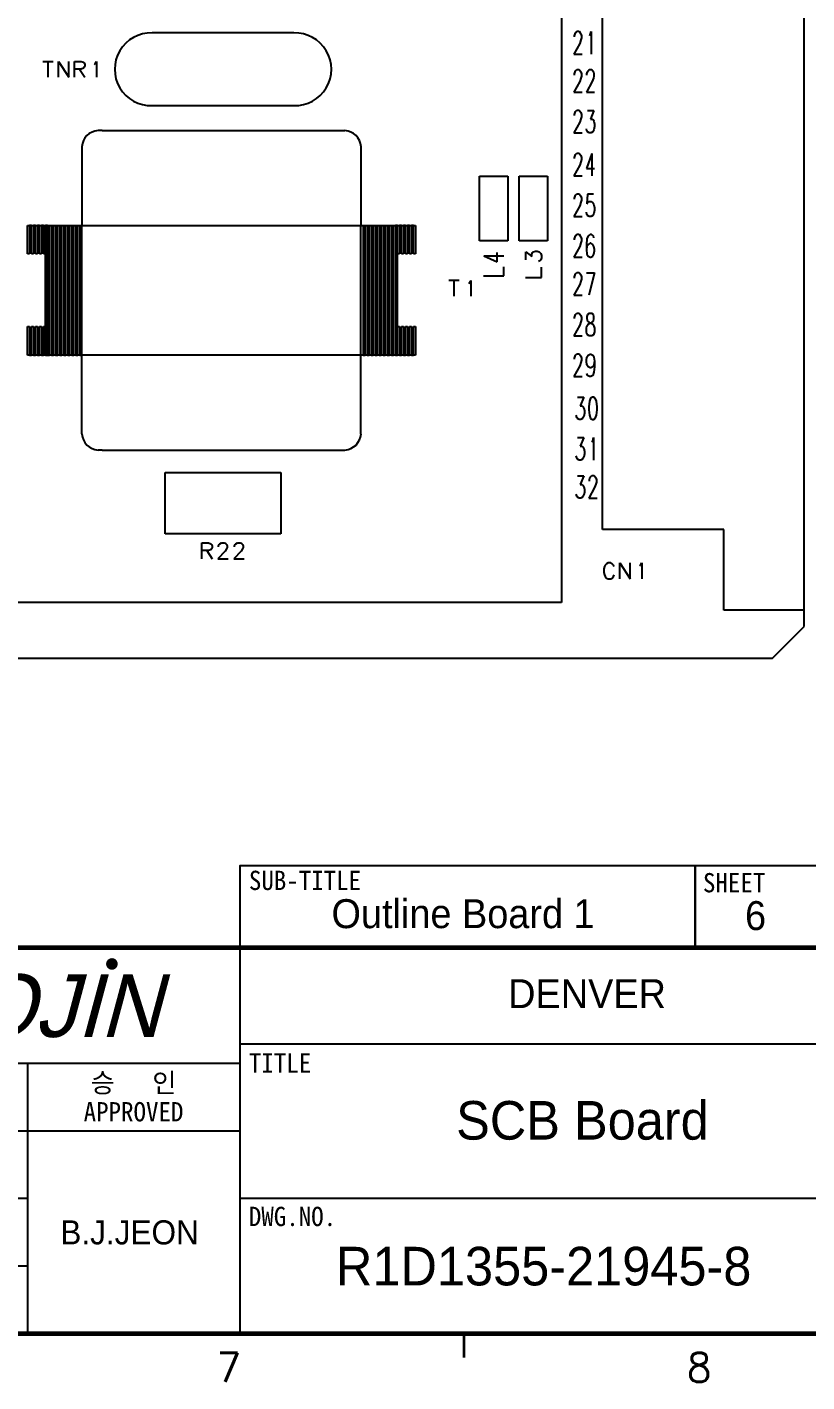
# Model space of a CAD drawing. Extents: x 295 to 953, y 10 to 290.
# Drawn here: x 788 to 868.8, y 10 to 150.4 of the extents above; entities that cross this region are included whole.
import ezdxf
from ezdxf.enums import TextEntityAlignment as Align

# ---------------------------------------------------------------- set-up
doc = ezdxf.new("R2010")
doc.units = 0
doc.header["$LTSCALE"] = 5
doc.header["$MEASUREMENT"] = 0
doc.layers.get('0').update_dxf_attribs({"linetype": 'CONTINUOUS', "lineweight": 25})
for name, color, linetype in [('13_C-SILK_GBR', 7, 'CONTINUOUS'), ('SHEET', 3, 'CONTINUOUS'), ('문자', 4, 'CONTINUOUS'), ('테두리', 3, 'CONTINUOUS')]:
    doc.layers.add(name, color=color, linetype=linetype)
doc.layers.add('4', color=4, linetype='CONTINUOUS', lineweight=18)
doc.styles.add('MARK', font='ARLRDBD.TTF')
doc.styles.get("Standard").update_dxf_attribs({"font": 'simplex.shx'})
doc.styles.add('굴림', font='')
doc.styles.add('굴림체', font='')
doc.styles.get('굴림').set_extended_font_data('Gulim')
doc.styles.get('굴림체').set_extended_font_data('GulimChe')

# ---------------------------------------------------------------- blocks, each defined once
blk = doc.blocks.new('B')
at = {"layer": '문자'}
blk.add_hatch(color=256, dxfattribs=at).paths.add_polyline_path([(13.79, 10), (15.31, 6), (16.84, 10)])
at = {"color": 4, "const_width": 0.6}
blk.add_lwpolyline([(48.46, 10.32, 1), (49.06, 10.32, 1)], format="xyb", close=True, dxfattribs=at)
at = {"layer": '문자'}
for p, q in [((10.73, 2), (7.68, 10)), ((7.68, 10), (10.09, 10)), ((11.94, 5.16), (10.09, 10)), ((10.73, 10), (13.15, 10)), ((13.79, 2), (10.73, 10)), ((14.99, 5.16), (13.15, 10)), ((13.79, 10), (16.84, 10)), ((15.31, 6), (13.79, 10)), ((16.84, 10), (15.31, 6)), ((11.94, 5.16), (10.73, 2)), ((14.99, 5.16), (13.79, 2))]:
    blk.add_line(p, q, dxfattribs=at)
at = {"layer": '문자', "style": 'MARK', "oblique": 15}
blk.add_text('WOOJIN', height=6.5, dxfattribs=at).set_placement((36.4, 6), align=Align.MIDDLE_CENTER)
blk = doc.blocks.new('C')
at = {"layer": 'SHEET'}
for p, q in [((333, 55), (333, 15)), ((405, 45), (333, 45)), ((333, 43), (247, 43)), ((311, 43), (311, 15)), ((333, 36), (247, 36)), ((311, 29), (247, 29)), ((405, 29), (333, 29)), ((311, 22), (227, 22))]:
    blk.add_line(p, q, dxfattribs=at)
for points in [[(333, 55), (380.19, 55), (380.19, 63.49), (333, 63.49)], [(380.19, 55), (405, 55), (405, 63.49), (380.19, 63.49)]]:
    blk.add_lwpolyline(points, close=True, dxfattribs=at)
at = {"layer": '테두리'}
for points, const_width in [([(15, 285), (15, 15), (405, 15), (405, 285), (15, 285)], 0.5), ([(15, 55), (405, 55)], 0.5), ([(356.25, 12.5), (356.25, 15)], 0.3)]:
    blk.add_lwpolyline(points, dxfattribs=dict(at, const_width=const_width))
blk.add_blockref('B', (271, 43))
at = {"layer": '문자', "style": '굴림체'}
for s, p in [('SUB-TITLE', (339.77, 61.98)), ('SHEET', (384.24, 61.74)), ('승   인', (322, 41)), ('APPROVED', (322, 38))]:
    blk.add_text(s, height=2, dxfattribs=at).set_placement(p, align=Align.MIDDLE_CENTER)
for s, p in [('TITLE', (333.95, 42.05)), ('DWG.NO.', (333.95, 26.15))]:
    blk.add_text(s, height=2, dxfattribs=at).set_placement(p)
at = {"layer": '문자'}
for s, p in [('7', (331.88, 11.5)), ('8', (380.62, 11.5))]:
    blk.add_text(s, height=3, dxfattribs=at).set_placement(p, align=Align.MIDDLE)

msp = doc.modelspace()

# ---------------------------------------------------------------- linework, layer by layer
at = {"layer": '13_C-SILK_GBR'}
for p, q in [((868.48, 88.3), (868.48, 246.7)), ((843.32, 244.22), (843.32, 90.77)), ((847.59, 98.35), (847.59, 236.65)), ((815.59, 149.82), (800.92, 149.82)), ((844.67, 149.52), (844.73, 149.73)), ((844.67, 149.41), (844.67, 149.52)), ((844.73, 149.73), (844.79, 149.84)), ((844.79, 149.84), (844.91, 149.98)), ((844.91, 149.98), (845.16, 149.98)), ((845.16, 149.98), (845.28, 149.84)), ((845.33, 149.09), (845.22, 148.73)), ((845.28, 149.84), (845.33, 149.73)), ((845.33, 149.73), (845.39, 149.52)), ((845.39, 149.3), (845.33, 149.09)), ((845.39, 149.52), (845.39, 149.3)), ((846.25, 149.52), (846.31, 149.62)), ((846.31, 149.62), (846.42, 149.95)), ((846.42, 149.95), (846.42, 147.62)), ((845.22, 148.73), (844.62, 147.62)), ((844.62, 147.62), (845.46, 147.62)), ((789.57, 146.87), (790.64, 146.87)), ((790.1, 146.87), (790.1, 145.22)), ((791.22, 145.22), (791.22, 146.87)), ((791.22, 146.87), (792.29, 145.22)), ((792.29, 145.22), (792.29, 146.87)), ((792.87, 145.22), (792.87, 146.87)), ((792.87, 146.87), (793.55, 146.87)), ((793.55, 146.07), (792.87, 146.07)), ((793.39, 146.07), (793.94, 145.22)), ((793.55, 146.87), (793.78, 146.77)), ((793.78, 146.15), (793.55, 146.07)), ((793.78, 146.77), (793.85, 146.7)), ((793.85, 146.25), (793.78, 146.15)), ((793.85, 146.7), (793.94, 146.55)), ((793.94, 146.4), (793.85, 146.25)), ((793.94, 146.55), (793.94, 146.4)), ((794.94, 146.55), (795.02, 146.62)), ((795.02, 146.62), (795.15, 146.85)), ((795.15, 146.85), (795.15, 145.22)), ((845.22, 144.77), (844.62, 143.66)), ((844.67, 145.56), (844.73, 145.77)), ((844.67, 145.45), (844.67, 145.56)), ((844.73, 145.77), (844.79, 145.88)), ((844.79, 145.88), (844.91, 146.02)), ((844.91, 146.02), (845.16, 146.02)), ((845.16, 146.02), (845.28, 145.88)), ((845.33, 145.13), (845.22, 144.77)), ((845.28, 145.88), (845.33, 145.77)), ((845.33, 145.77), (845.39, 145.56)), ((845.39, 145.34), (845.33, 145.13)), ((845.39, 145.56), (845.39, 145.34)), ((846.52, 144.77), (845.92, 143.66)), ((845.97, 145.56), (846.03, 145.77)), ((845.97, 145.45), (845.97, 145.56)), ((846.03, 145.77), (846.09, 145.88)), ((846.09, 145.88), (846.21, 146.02)), ((846.21, 146.02), (846.46, 146.02)), ((846.46, 146.02), (846.58, 145.88)), ((846.63, 145.13), (846.52, 144.77)), ((846.58, 145.88), (846.63, 145.77)), ((846.63, 145.77), (846.69, 145.56)), ((846.69, 145.34), (846.63, 145.13)), ((846.69, 145.56), (846.69, 145.34)), ((844.62, 143.66), (845.46, 143.66)), ((845.92, 143.66), (846.76, 143.66)), ((800.92, 142.28), (815.59, 142.28)), ((845.22, 140.56), (844.62, 139.45)), ((844.67, 141.35), (844.73, 141.56)), ((844.67, 141.24), (844.67, 141.35)), ((844.73, 141.56), (844.79, 141.67)), ((844.79, 141.67), (844.91, 141.81)), ((844.91, 141.81), (845.16, 141.81)), ((845.16, 141.81), (845.28, 141.67)), ((845.33, 140.92), (845.22, 140.56)), ((845.28, 141.67), (845.33, 141.56)), ((845.33, 141.56), (845.39, 141.35)), ((845.39, 141.13), (845.33, 140.92)), ((845.39, 141.35), (845.39, 141.13)), ((846.03, 141.78), (846.69, 141.78)), ((846.69, 141.78), (846.33, 140.88)), ((846.33, 140.88), (846.52, 140.88)), ((846.52, 140.88), (846.63, 140.77)), ((846.63, 140.77), (846.69, 140.67)), ((846.69, 140.67), (846.76, 140.35)), ((795.73, 139.69), (795.31, 139.69)), ((795.73, 139.69), (820.46, 139.69)), ((820.46, 139.69), (820.88, 139.69)), ((844.62, 139.45), (845.46, 139.45)), ((845.97, 139.66), (845.92, 139.88)), ((846.03, 139.56), (845.97, 139.66)), ((846.21, 139.45), (846.03, 139.56)), ((846.4, 139.45), (846.21, 139.45)), ((846.58, 139.56), (846.4, 139.45)), ((846.69, 139.77), (846.58, 139.56)), ((846.76, 140.1), (846.69, 139.77)), ((846.76, 140.35), (846.76, 140.1)), ((793.64, 138.02), (793.64, 129.84)), ((822.55, 138.02), (822.55, 129.84)), ((844.67, 136.89), (844.73, 137.11)), ((844.67, 136.79), (844.67, 136.89)), ((844.73, 137.11), (844.79, 137.22)), ((844.79, 137.22), (844.91, 137.36)), ((844.91, 137.36), (845.16, 137.36)), ((845.16, 137.36), (845.28, 137.22)), ((845.33, 136.46), (845.22, 136.11)), ((845.28, 137.22), (845.33, 137.11)), ((845.33, 137.11), (845.39, 136.89)), ((845.39, 136.68), (845.33, 136.46)), ((845.39, 136.89), (845.39, 136.68)), ((846.47, 137.32), (845.92, 135.78)), ((846.47, 137.32), (846.47, 134.99)), ((834.84, 134.97), (837.77, 134.97)), ((834.84, 128.26), (834.84, 134.97)), ((837.77, 134.97), (837.77, 128.26)), ((838.96, 134.97), (841.89, 134.97)), ((838.96, 128.26), (838.96, 134.97)), ((841.89, 134.97), (841.89, 128.26)), ((845.22, 136.11), (844.62, 134.99)), ((844.62, 134.99), (845.46, 134.99)), ((845.92, 135.78), (846.76, 135.78)), ((844.67, 132.69), (844.73, 132.9)), ((844.67, 132.58), (844.67, 132.69)), ((844.73, 132.9), (844.79, 133.01)), ((844.79, 133.01), (844.91, 133.15)), ((844.91, 133.15), (845.16, 133.15)), ((845.16, 133.15), (845.28, 133.01)), ((845.33, 132.26), (845.22, 131.9)), ((845.28, 133.01), (845.33, 132.9)), ((845.33, 132.9), (845.39, 132.69)), ((845.39, 132.47), (845.33, 132.26)), ((845.39, 132.69), (845.39, 132.47)), ((846.03, 133.12), (845.97, 132.11)), ((845.97, 132.11), (846.03, 132.22)), ((846.63, 133.12), (846.03, 133.12)), ((846.03, 132.22), (846.21, 132.33)), ((846.21, 132.33), (846.39, 132.33)), ((846.39, 132.33), (846.58, 132.22)), ((846.58, 132.22), (846.69, 132.01)), ((846.69, 132.01), (846.76, 131.68)), ((845.22, 131.9), (844.62, 130.79)), ((844.62, 130.79), (845.46, 130.79)), ((845.97, 131), (845.92, 131.22)), ((846.03, 130.89), (845.97, 131)), ((846.21, 130.79), (846.03, 130.89)), ((846.39, 130.79), (846.21, 130.79)), ((846.58, 130.89), (846.39, 130.79)), ((846.69, 131.11), (846.58, 130.89)), ((846.76, 131.43), (846.69, 131.11)), ((846.76, 131.68), (846.76, 131.43)), ((787.98, 129.84), (828.21, 129.84)), ((787.98, 126.91), (787.98, 129.84)), ((788.19, 129.84), (788.19, 126.91)), ((788.4, 129.84), (788.19, 129.84)), ((788.4, 126.91), (788.4, 129.84)), ((788.61, 129.84), (788.61, 126.91)), ((788.82, 129.84), (788.61, 129.84)), ((788.82, 126.91), (788.82, 129.84)), ((789.03, 129.84), (789.03, 126.91)), ((789.23, 129.84), (789.03, 129.84)), ((789.23, 126.91), (789.23, 129.84)), ((789.44, 129.84), (789.44, 126.91)), ((789.65, 129.84), (789.44, 129.84)), ((789.65, 126.91), (789.65, 129.84)), ((789.86, 129.84), (789.86, 126.91)), ((790.07, 129.84), (789.86, 129.84)), ((789.86, 129.84), (790.07, 129.84)), ((789.86, 116.43), (789.86, 129.84)), ((790.07, 116.43), (790.07, 129.84)), ((790.07, 129.84), (790.07, 116.43)), ((790.28, 129.84), (790.49, 129.84)), ((790.28, 116.43), (790.28, 129.84)), ((790.49, 129.84), (790.49, 116.43)), ((790.7, 129.84), (790.91, 129.84)), ((790.7, 116.43), (790.7, 129.84)), ((790.91, 129.84), (790.91, 116.43)), ((791.12, 129.84), (791.33, 129.84)), ((791.12, 116.43), (791.12, 129.84)), ((791.33, 129.84), (791.33, 116.43)), ((791.54, 129.84), (791.75, 129.84)), ((791.54, 116.43), (791.54, 129.84)), ((791.75, 129.84), (791.75, 116.43)), ((791.96, 129.84), (792.17, 129.84)), ((791.96, 116.43), (791.96, 129.84)), ((792.17, 129.84), (792.17, 116.43)), ((792.38, 129.84), (792.59, 129.84)), ((792.38, 116.43), (792.38, 129.84)), ((792.59, 129.84), (792.59, 116.43)), ((792.8, 129.84), (793.01, 129.84)), ((792.8, 116.43), (792.8, 129.84)), ((793.01, 129.84), (793.01, 116.43)), ((793.22, 129.84), (793.43, 129.84)), ((793.22, 116.43), (793.22, 129.84)), ((793.43, 129.84), (793.43, 116.43)), ((793.64, 116.43), (793.64, 129.84)), ((822.55, 129.84), (822.76, 129.84)), ((822.55, 116.43), (822.55, 129.84)), ((822.76, 129.84), (822.76, 116.43)), ((822.97, 129.84), (823.18, 129.84)), ((822.97, 116.43), (822.97, 129.84)), ((823.18, 129.84), (823.18, 116.43)), ((823.39, 129.84), (823.6, 129.84)), ((823.39, 116.43), (823.39, 129.84)), ((823.6, 129.84), (823.6, 116.43)), ((823.81, 129.84), (824.02, 129.84)), ((823.81, 116.43), (823.81, 129.84)), ((824.02, 129.84), (824.02, 116.43)), ((824.23, 129.84), (824.44, 129.84)), ((824.23, 116.43), (824.23, 129.84)), ((824.44, 129.84), (824.44, 116.43)), ((824.65, 129.84), (824.86, 129.84)), ((824.65, 116.43), (824.65, 129.84)), ((824.86, 129.84), (824.86, 116.43)), ((825.07, 129.84), (825.28, 129.84)), ((825.07, 116.43), (825.07, 129.84)), ((825.28, 129.84), (825.28, 116.43)), ((825.49, 129.84), (825.7, 129.84)), ((825.49, 116.43), (825.49, 129.84)), ((825.7, 129.84), (825.7, 116.43)), ((825.91, 129.84), (826.12, 129.84)), ((825.91, 116.43), (825.91, 129.84)), ((826.33, 129.84), (826.12, 129.84)), ((826.12, 129.84), (826.12, 116.43)), ((826.33, 126.91), (826.33, 129.84)), ((826.33, 116.43), (826.33, 129.84)), ((826.53, 129.84), (826.53, 126.91)), ((826.74, 129.84), (826.53, 129.84)), ((826.74, 126.91), (826.74, 129.84)), ((826.95, 129.84), (826.95, 126.91)), ((827.16, 129.84), (826.95, 129.84)), ((827.16, 126.91), (827.16, 129.84)), ((827.37, 129.84), (827.37, 126.91)), ((827.58, 129.84), (827.37, 129.84)), ((827.58, 126.91), (827.58, 129.84)), ((827.79, 129.84), (827.79, 126.91)), ((828, 129.84), (827.79, 129.84)), ((828, 126.91), (828, 129.84)), ((828.21, 129.84), (828.21, 126.91)), ((837.77, 128.26), (834.84, 128.26)), ((841.89, 128.26), (838.96, 128.26)), ((844.67, 128.48), (844.73, 128.69)), ((844.67, 128.37), (844.67, 128.48)), ((844.73, 128.69), (844.79, 128.8)), ((844.79, 128.8), (844.91, 128.94)), ((844.91, 128.94), (845.16, 128.94)), ((845.16, 128.94), (845.28, 128.8)), ((845.33, 128.05), (845.22, 127.69)), ((845.28, 128.8), (845.33, 128.69)), ((845.33, 128.69), (845.39, 128.48)), ((845.39, 128.26), (845.33, 128.05)), ((845.39, 128.48), (845.39, 128.26)), ((845.97, 128.48), (845.92, 127.9)), ((845.92, 127.9), (845.92, 127.37)), ((846.11, 128.8), (845.97, 128.48)), ((846.11, 127.9), (845.97, 127.69)), ((846.3, 128.91), (846.11, 128.8)), ((846.3, 128.01), (846.11, 127.9)), ((846.43, 128.91), (846.3, 128.91)), ((846.36, 128.01), (846.3, 128.01)), ((846.56, 127.9), (846.36, 128.01)), ((846.63, 128.8), (846.43, 128.91)), ((846.69, 127.69), (846.56, 127.9)), ((846.69, 128.59), (846.63, 128.8)), ((788.19, 126.91), (787.98, 126.91)), ((788.61, 126.91), (788.4, 126.91)), ((789.03, 126.91), (788.82, 126.91)), ((789.44, 126.91), (789.23, 126.91)), ((789.86, 126.91), (789.65, 126.91)), ((826.53, 126.91), (826.33, 126.91)), ((826.95, 126.91), (826.74, 126.91)), ((827.37, 126.91), (827.16, 126.91)), ((827.79, 126.91), (827.58, 126.91)), ((828.21, 126.91), (828, 126.91)), ((835.29, 126.72), (836.65, 126.09)), ((835.29, 126.72), (837.35, 126.72)), ((836.65, 126.09), (836.65, 127.05)), ((839.63, 126.28), (839.63, 127.11)), ((839.63, 127.11), (840.25, 126.65)), ((840.25, 126.89), (840.33, 127.04)), ((840.25, 126.65), (840.25, 126.89)), ((840.33, 127.04), (840.4, 127.11)), ((840.4, 127.11), (840.63, 127.2)), ((840.63, 127.2), (840.8, 127.2)), ((840.8, 127.2), (841.03, 127.11)), ((841.03, 127.11), (841.18, 126.96)), ((841.18, 126.96), (841.25, 126.74)), ((841.25, 126.5), (841.18, 126.28)), ((841.25, 126.74), (841.25, 126.5)), ((845.22, 127.69), (844.62, 126.58)), ((844.62, 126.58), (845.46, 126.58)), ((845.97, 127.69), (845.92, 127.37)), ((845.92, 127.37), (845.97, 126.9)), ((845.97, 126.9), (846.11, 126.69)), ((846.11, 126.69), (846.3, 126.58)), ((846.3, 126.58), (846.36, 126.58)), ((846.36, 126.58), (846.56, 126.69)), ((846.56, 126.69), (846.69, 126.9)), ((846.76, 127.37), (846.69, 127.69)), ((846.69, 126.9), (846.76, 127.23)), ((846.76, 127.23), (846.76, 127.37)), ((837.35, 124.63), (837.35, 125.58)), ((841.1, 126.2), (840.95, 126.13)), ((841.18, 126.28), (841.1, 126.2)), ((841.25, 124.48), (841.25, 125.55)), ((844.79, 124.84), (844.91, 124.98)), ((844.91, 124.98), (845.16, 124.98)), ((845.16, 124.98), (845.28, 124.84)), ((831.64, 124.19), (832.71, 124.19)), ((832.18, 124.19), (832.18, 122.54)), ((833.71, 123.86), (833.8, 123.94)), ((833.8, 123.94), (833.92, 124.16)), ((833.92, 124.16), (833.92, 122.54)), ((835.25, 124.63), (837.35, 124.63)), ((839.6, 124.48), (841.25, 124.48)), ((845.22, 123.73), (844.62, 122.62)), ((844.67, 124.52), (844.73, 124.73)), ((844.67, 124.41), (844.67, 124.52)), ((844.73, 124.73), (844.79, 124.84)), ((845.33, 124.09), (845.22, 123.73)), ((845.28, 124.84), (845.33, 124.73)), ((845.33, 124.73), (845.39, 124.52)), ((845.39, 124.3), (845.33, 124.09)), ((845.39, 124.52), (845.39, 124.3)), ((845.92, 124.95), (846.76, 124.95)), ((846.76, 124.95), (846.15, 122.62)), ((844.62, 122.62), (845.46, 122.62)), ((844.79, 120.63), (844.91, 120.78)), ((844.91, 120.78), (845.16, 120.78)), ((845.16, 120.78), (845.28, 120.63)), ((787.98, 119.37), (788.19, 119.37)), ((787.98, 116.43), (787.98, 119.37)), ((788.19, 119.37), (788.19, 116.43)), ((788.4, 119.37), (788.61, 119.37)), ((788.4, 116.43), (788.4, 119.37)), ((788.61, 119.37), (788.61, 116.43)), ((788.82, 119.37), (789.03, 119.37)), ((788.82, 116.43), (788.82, 119.37)), ((789.03, 119.37), (789.03, 116.43)), ((789.23, 119.37), (789.44, 119.37)), ((789.23, 116.43), (789.23, 119.37)), ((789.44, 119.37), (789.44, 116.43)), ((789.65, 119.37), (789.86, 119.37)), ((789.65, 116.43), (789.65, 119.37)), ((789.86, 119.37), (789.86, 116.43)), ((826.33, 119.37), (826.53, 119.37)), ((826.33, 116.43), (826.33, 119.37)), ((826.53, 119.37), (826.53, 116.43)), ((826.74, 119.37), (826.95, 119.37)), ((826.74, 116.43), (826.74, 119.37)), ((826.95, 119.37), (826.95, 116.43)), ((827.16, 119.37), (827.37, 119.37)), ((827.16, 116.43), (827.16, 119.37)), ((827.37, 119.37), (827.37, 116.43)), ((827.58, 119.37), (827.79, 119.37)), ((827.58, 116.43), (827.58, 119.37)), ((827.79, 119.37), (827.79, 116.43)), ((828, 119.37), (828.21, 119.37)), ((828, 116.43), (828, 119.37)), ((828.21, 119.37), (828.21, 116.43)), ((845.22, 119.52), (844.62, 118.41)), ((844.67, 120.31), (844.73, 120.53)), ((844.67, 120.2), (844.67, 120.31)), ((844.73, 120.53), (844.79, 120.63)), ((845.33, 119.88), (845.22, 119.52)), ((845.28, 120.63), (845.33, 120.53)), ((845.33, 120.53), (845.39, 120.31)), ((845.39, 120.1), (845.33, 119.88)), ((845.39, 120.31), (845.39, 120.1)), ((845.92, 119.2), (845.97, 119.42)), ((846.03, 120.63), (845.97, 120.42)), ((845.97, 120.42), (845.97, 120.2)), ((845.97, 120.2), (846.03, 119.95)), ((845.97, 119.42), (846.09, 119.63)), ((846.21, 120.74), (846.03, 120.63)), ((846.03, 119.95), (846.15, 119.85)), ((846.09, 119.63), (846.27, 119.74)), ((846.15, 119.85), (846.4, 119.74)), ((846.46, 120.74), (846.21, 120.74)), ((846.27, 119.74), (846.52, 119.85)), ((846.4, 119.74), (846.58, 119.63)), ((846.63, 120.63), (846.46, 120.74)), ((846.52, 119.85), (846.63, 119.95)), ((846.58, 119.63), (846.69, 119.42)), ((846.69, 120.42), (846.63, 120.63)), ((846.63, 119.95), (846.69, 120.2)), ((846.69, 120.2), (846.69, 120.42)), ((846.69, 119.42), (846.76, 119.2)), ((844.62, 118.41), (845.46, 118.41)), ((845.92, 118.84), (845.92, 119.2)), ((845.97, 118.63), (845.92, 118.84)), ((846.03, 118.52), (845.97, 118.63)), ((846.21, 118.41), (846.03, 118.52)), ((846.46, 118.41), (846.21, 118.41)), ((846.63, 118.52), (846.46, 118.41)), ((846.69, 118.63), (846.63, 118.52)), ((846.76, 118.84), (846.69, 118.63)), ((846.76, 119.2), (846.76, 118.84)), ((844.79, 116.43), (844.91, 116.57)), ((844.91, 116.57), (845.16, 116.57)), ((845.16, 116.57), (845.28, 116.43)), ((828.21, 116.43), (787.98, 116.43)), ((788.19, 116.43), (788.4, 116.43)), ((788.61, 116.43), (788.82, 116.43)), ((789.03, 116.43), (789.23, 116.43)), ((789.44, 116.43), (789.65, 116.43)), ((789.86, 116.43), (790.07, 116.43)), ((790.07, 116.43), (790.28, 116.43)), ((790.49, 116.43), (790.7, 116.43)), ((790.91, 116.43), (791.12, 116.43)), ((791.33, 116.43), (791.54, 116.43)), ((791.75, 116.43), (791.96, 116.43)), ((792.17, 116.43), (792.38, 116.43)), ((792.59, 116.43), (792.8, 116.43)), ((793.01, 116.43), (793.22, 116.43)), ((793.43, 116.43), (793.64, 116.43)), ((793.64, 108.26), (793.64, 116.43)), ((822.55, 108.26), (822.55, 116.43)), ((822.76, 116.43), (822.97, 116.43)), ((823.18, 116.43), (823.39, 116.43)), ((823.6, 116.43), (823.81, 116.43)), ((824.02, 116.43), (824.23, 116.43)), ((824.44, 116.43), (824.65, 116.43)), ((824.86, 116.43), (825.07, 116.43)), ((825.28, 116.43), (825.49, 116.43)), ((825.7, 116.43), (825.91, 116.43)), ((826.12, 116.43), (826.33, 116.43)), ((826.53, 116.43), (826.74, 116.43)), ((826.95, 116.43), (827.16, 116.43)), ((827.37, 116.43), (827.58, 116.43)), ((827.79, 116.43), (828, 116.43)), ((845.22, 115.32), (844.62, 114.2)), ((844.67, 116.1), (844.73, 116.32)), ((844.67, 116), (844.67, 116.1)), ((844.73, 116.32), (844.79, 116.43)), ((845.33, 115.67), (845.22, 115.32)), ((845.28, 116.43), (845.33, 116.32)), ((845.33, 116.32), (845.39, 116.1)), ((845.39, 115.89), (845.33, 115.67)), ((845.39, 116.1), (845.39, 115.89)), ((845.92, 115.89), (845.97, 116.21)), ((845.92, 115.78), (845.92, 115.89)), ((845.97, 115.42), (845.92, 115.78)), ((845.97, 116.21), (846.11, 116.43)), ((846.11, 115.21), (845.97, 115.42)), ((846.11, 116.43), (846.3, 116.53)), ((846.3, 115.1), (846.11, 115.21)), ((846.3, 116.53), (846.36, 116.53)), ((846.36, 116.53), (846.57, 116.43)), ((846.57, 115.21), (846.36, 115.1)), ((846.57, 116.43), (846.69, 116.21)), ((846.69, 115.42), (846.57, 115.21)), ((846.69, 116.21), (846.76, 115.78)), ((846.76, 115.78), (846.69, 115.42)), ((846.76, 115.21), (846.69, 114.64)), ((846.76, 115.78), (846.76, 115.21)), ((844.62, 114.2), (845.46, 114.2)), ((846.04, 114.31), (845.97, 114.53)), ((846.24, 114.2), (846.04, 114.31)), ((846.36, 114.2), (846.24, 114.2)), ((846.36, 115.1), (846.3, 115.1)), ((846.57, 114.31), (846.36, 114.2)), ((846.69, 114.64), (846.57, 114.31)), ((844.98, 112.08), (845.64, 112.08)), ((845.64, 112.08), (845.28, 111.18)), ((845.28, 111.18), (845.46, 111.18)), ((845.46, 111.18), (845.58, 111.07)), ((845.58, 111.07), (845.64, 110.97)), ((845.64, 110.97), (845.71, 110.65)), ((846.22, 111.65), (846.16, 111.07)), ((846.16, 111.07), (846.16, 110.75)), ((846.34, 111.97), (846.22, 111.65)), ((846.53, 112.08), (846.34, 111.97)), ((846.64, 112.08), (846.53, 112.08)), ((846.82, 111.97), (846.64, 112.08)), ((846.94, 111.65), (846.82, 111.97)), ((847.01, 111.07), (846.94, 111.65)), ((847.01, 110.75), (847.01, 111.07)), ((844.92, 109.96), (844.86, 110.18)), ((844.98, 109.86), (844.92, 109.96)), ((845.16, 109.75), (844.98, 109.86)), ((845.34, 109.75), (845.16, 109.75)), ((845.52, 109.86), (845.34, 109.75)), ((845.64, 110.07), (845.52, 109.86)), ((845.71, 110.4), (845.64, 110.07)), ((845.71, 110.65), (845.71, 110.4)), ((846.16, 110.75), (846.22, 110.18)), ((846.22, 110.18), (846.34, 109.86)), ((846.34, 109.86), (846.53, 109.75)), ((846.53, 109.75), (846.64, 109.75)), ((846.64, 109.75), (846.82, 109.86)), ((846.82, 109.86), (846.94, 110.18)), ((846.94, 110.18), (847.01, 110.75)), ((844.98, 107.87), (845.64, 107.87)), ((845.64, 107.87), (845.28, 106.97)), ((845.28, 106.97), (845.46, 106.97)), ((845.46, 106.97), (845.58, 106.87)), ((845.58, 106.87), (845.64, 106.76)), ((845.64, 106.76), (845.71, 106.44)), ((846.49, 107.44), (846.56, 107.55)), ((846.56, 107.55), (846.66, 107.87)), ((846.66, 107.87), (846.66, 105.54)), ((795.73, 106.58), (795.31, 106.58)), ((795.73, 106.58), (820.46, 106.58)), ((820.46, 106.58), (820.88, 106.58)), ((844.92, 105.76), (844.86, 105.97)), ((844.98, 105.65), (844.92, 105.76)), ((845.16, 105.54), (844.98, 105.65)), ((845.34, 105.54), (845.16, 105.54)), ((845.52, 105.65), (845.34, 105.54)), ((845.64, 105.86), (845.52, 105.65)), ((845.71, 106.19), (845.64, 105.86)), ((845.71, 106.44), (845.71, 106.19)), ((802.27, 97.91), (802.27, 104.26)), ((802.27, 104.26), (814.23, 104.26)), ((814.23, 104.26), (814.23, 97.91)), ((844.98, 103.91), (845.64, 103.91)), ((845.64, 103.91), (845.28, 103.02)), ((846.34, 103.8), (846.46, 103.95)), ((846.46, 103.95), (846.7, 103.95)), ((846.7, 103.95), (846.82, 103.8)), ((845.28, 103.02), (845.46, 103.02)), ((845.46, 103.02), (845.58, 102.91)), ((845.58, 102.91), (845.64, 102.8)), ((845.64, 102.8), (845.71, 102.48)), ((846.76, 102.69), (846.16, 101.58)), ((846.22, 103.48), (846.28, 103.7)), ((846.22, 103.37), (846.22, 103.48)), ((846.28, 103.7), (846.34, 103.8)), ((846.88, 103.05), (846.76, 102.69)), ((846.82, 103.8), (846.88, 103.7)), ((846.88, 103.7), (846.94, 103.48)), ((846.94, 103.27), (846.88, 103.05)), ((846.94, 103.48), (846.94, 103.27)), ((844.92, 101.8), (844.86, 102.01)), ((844.98, 101.69), (844.92, 101.8)), ((845.16, 101.58), (844.98, 101.69)), ((845.34, 101.58), (845.16, 101.58)), ((845.52, 101.69), (845.34, 101.58)), ((845.64, 101.9), (845.52, 101.69)), ((845.71, 102.23), (845.64, 101.9)), ((845.71, 102.48), (845.71, 102.23)), ((846.16, 101.58), (847.01, 101.58)), ((860.16, 98.35), (847.59, 98.35)), ((860.16, 89.97), (860.16, 98.35)), ((814.23, 97.91), (802.27, 97.91)), ((806.07, 95.31), (806.07, 96.96)), ((806.07, 96.96), (806.75, 96.96)), ((806.75, 96.96), (806.98, 96.86)), ((807.94, 96.86), (808.09, 96.96)), ((808.09, 96.96), (808.4, 96.96)), ((808.4, 96.96), (808.55, 96.86)), ((809.59, 96.86), (809.74, 96.96)), ((809.74, 96.96), (810.05, 96.96)), ((810.05, 96.96), (810.2, 96.86)), ((806.75, 96.16), (806.07, 96.16)), ((806.59, 96.16), (807.14, 95.31)), ((806.98, 96.24), (806.75, 96.16)), ((806.98, 96.86), (807.05, 96.79)), ((807.05, 96.34), (806.98, 96.24)), ((807.05, 96.79), (807.14, 96.64)), ((807.14, 96.49), (807.05, 96.34)), ((807.14, 96.64), (807.14, 96.49)), ((808.48, 96.09), (807.72, 95.31)), ((807.79, 96.64), (807.87, 96.79)), ((807.79, 96.56), (807.79, 96.64)), ((807.87, 96.79), (807.94, 96.86)), ((808.63, 96.34), (808.48, 96.09)), ((808.55, 96.86), (808.63, 96.79)), ((808.63, 96.79), (808.7, 96.64)), ((808.7, 96.49), (808.63, 96.34)), ((808.7, 96.64), (808.7, 96.49)), ((810.13, 96.09), (809.37, 95.31)), ((809.44, 96.64), (809.52, 96.79)), ((809.44, 96.56), (809.44, 96.64)), ((809.52, 96.79), (809.59, 96.86)), ((810.28, 96.34), (810.13, 96.09)), ((810.2, 96.86), (810.28, 96.79)), ((810.28, 96.79), (810.35, 96.64)), ((810.35, 96.49), (810.28, 96.34)), ((810.35, 96.64), (810.35, 96.49)), ((807.72, 95.31), (808.79, 95.31)), ((809.37, 95.31), (810.44, 95.31)), ((847.79, 94.5), (847.73, 94.27)), ((847.73, 94.27), (847.73, 93.88)), ((847.87, 94.65), (847.79, 94.5)), ((848.01, 94.8), (847.87, 94.65)), ((848.15, 94.9), (848.01, 94.8)), ((848.44, 94.9), (848.15, 94.9)), ((848.58, 94.8), (848.44, 94.9)), ((848.73, 94.65), (848.58, 94.8)), ((848.8, 94.5), (848.73, 94.65)), ((849.38, 93.25), (849.38, 94.9)), ((849.38, 94.9), (850.45, 93.25)), ((850.45, 93.25), (850.45, 94.9)), ((851.45, 94.57), (851.53, 94.65)), ((851.53, 94.65), (851.66, 94.88)), ((851.66, 94.88), (851.66, 93.25)), ((847.73, 93.88), (847.79, 93.65)), ((847.79, 93.65), (847.87, 93.47)), ((847.87, 93.47), (848.01, 93.32)), ((848.01, 93.32), (848.15, 93.25)), ((848.15, 93.25), (848.44, 93.25)), ((848.44, 93.25), (848.58, 93.32)), ((848.58, 93.32), (848.73, 93.47)), ((848.73, 93.47), (848.8, 93.65)), ((843.32, 90.77), (517.85, 90.77)), ((868.48, 89.97), (860.16, 89.97)), ((865.18, 85), (868.48, 88.3)), ((505.48, 85), (865.18, 85))]:
    msp.add_line(p, q, dxfattribs=at)
for centre, radius, start, end in [((800.8, 146.05), 3.77, 88.196, 271.804), ((815.71, 146.05), 3.77, 268.196, 91.804), ((795.42, 137.91), 1.79, 93.3913, 176.6087), ((820.77, 137.91), 1.79, 3.3913, 86.6087), ((795.42, 108.37), 1.79, 183.3913, 266.6087), ((820.77, 108.37), 1.79, 273.3913, 356.6087)]:
    msp.add_arc(centre, radius, start, end, dxfattribs=at)

# ---------------------------------------------------------------- block references
msp.add_blockref('C', (476.98, 0))

# ---------------------------------------------------------------- texts
at = {"color": 4, "style": '굴림'}
msp.add_text('B.J.JEON', height=2.5, dxfattribs=at).set_placement((798.57, 25.5), align=Align.MIDDLE_CENTER)
at = {"layer": '4', "style": '굴림'}
for s, p in [('Outline Board 1', (833.13, 58.53)), ('6', (863.44, 58.33)), ('DENVER', (845.98, 50.24))]:
    msp.add_text(s, height=3, dxfattribs=at).set_placement(p, align=Align.MIDDLE_CENTER)
at = {"layer": '문자', "style": '굴림'}
for s, p in [('SCB Board', (845.5, 37.11)), ('R1D1355-21945-8', (841.48, 22))]:
    msp.add_text(s, height=4, dxfattribs=at).set_placement(p, align=Align.MIDDLE_CENTER)

doc.saveas('drawing.dxf')
